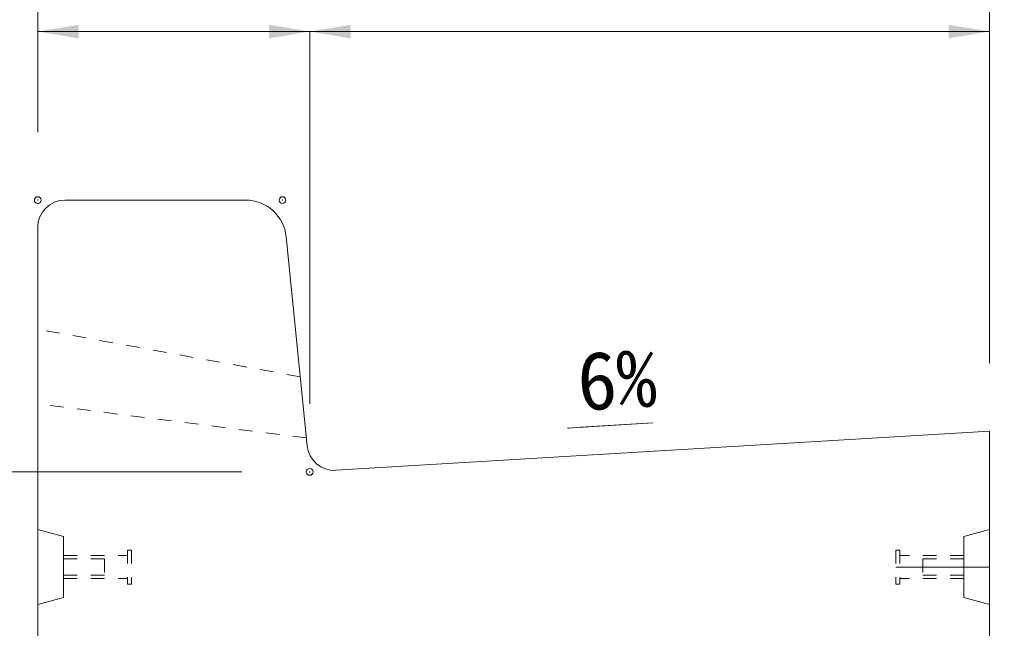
# Model space of a CAD drawing. Units: millimetres at full size. Extents: x 10958 to 21458, y 2125 to 9550.
# Drawn here: x 14046 to 14759, y 6977 to 7425 of the extents above; entities that cross this region are included whole.
import ezdxf
from ezdxf.enums import TextEntityAlignment as Align

# ---------------------------------------------------------------- set-up
doc = ezdxf.new("R2010")
doc.units = ezdxf.units.MM
doc.header["$LTSCALE"] = 10
doc.header["$PDMODE"] = 32
doc.header["$PDSIZE"] = 5
doc.linetypes.add('USER1', pattern=[2, 1, -1])
for name, color, linetype, lineweight in [('側溝', 2, 'Continuous', 20), ('寸法線', 7, 'Continuous', 13), ('引出線', 4, 'Continuous', 13), ('補助線', 8, 'Continuous', 20), ('部品', 3, 'USER1', 5)]:
    doc.layers.add(name, color=color, linetype=linetype, lineweight=lineweight)
doc.styles.add('ＭＳ ゴシック', font='')
doc.styles.get('ＭＳ ゴシック').set_extended_font_data('MS Gothic')

# ---------------------------------------------------------------- blocks, each defined once
blk = doc.blocks.new('filled_arrow')
at = {"color": 0, "linetype": 'Continuous', "lineweight": -2}
blk.add_solid([(7.5, 1.25), (0, 0), (7.5, -1.25)], dxfattribs=at)
blk = doc.blocks.new('open_arrow')
at = {"color": 0, "linetype": 'Continuous', "lineweight": -2}
blk.add_lwpolyline([(7.5, 1.25), (0, 0), (7.5, -1.25)], dxfattribs=at)

msp = doc.modelspace()

# ---------------------------------------------------------------- linework, layer by layer
at = {"layer": '側溝'}
for p, q in [((14212.24, 7291.82), (14079.39, 7291.82)), ((14059.39, 6921.82), (14059.39, 7271.82)), ((14242.09, 7264.8), (14257.47, 7110.94)), ((14759.39, 7121.82), (14278.57, 7092.97)), ((14759.39, 6921.82), (14759.39, 7121.82))]:
    msp.add_line(p, q, dxfattribs=at)
at = {"layer": '側溝', "linetype": 'USER1', "lineweight": 9}
for p, q in [((14252.39, 7161.82), (14059.39, 7196.82)), ((14256.89, 7116.82), (14059.39, 7141.82))]:
    msp.add_line(p, q, dxfattribs=at)
at = {"layer": '側溝', "lineweight": 9}
for p, q in [((14059.39, 7049.32), (14078.39, 7044.32)), ((14078.39, 7044.32), (14078.39, 6999.32)), ((14759.39, 7049.32), (14740.39, 7044.32)), ((14740.39, 7044.32), (14740.39, 6999.32)), ((14078.39, 6999.32), (14059.39, 6994.32)), ((14740.39, 6999.32), (14759.39, 6994.32))]:
    msp.add_line(p, q, dxfattribs=at)
at = {"layer": '側溝'}
for centre, radius, start, end in [((14079.39, 7271.82), 20, 90, 180), ((14212.24, 7261.82), 30, 5.71059, 90), ((14277.38, 7112.93), 20, 185.71059, 273.43363)]:
    msp.add_arc(centre, radius, start, end, dxfattribs=at)
at = {"layer": '寸法線'}
for p, q in [((14059.39, 7341.82), (14059.39, 7520.81)), ((14759.39, 7171.82), (14759.39, 7520.81)), ((14259.39, 7415.81), (14059.39, 7415.81)), ((14059.39, 7341.82), (14059.39, 7415.81)), ((14759.39, 7415.81), (14259.39, 7415.81)), ((14259.39, 7141.82), (14259.39, 7415.81)), ((14259.39, 7141.82), (14259.39, 7415.81)), ((14759.39, 7171.82), (14759.39, 7415.81)), ((14209.39, 7091.82), (13867.2, 7091.82)), ((14209.39, 7091.82), (13867.2, 7091.82))]:
    msp.add_line(p, q, dxfattribs=at)
at = {"layer": '引出線'}
msp.add_lwpolyline([(14449.05, 7124.08), (14511.61, 7127.95), (14458.26, 7124.65)], dxfattribs=at)
at = {"layer": '補助線', "color": 1}
msp.add_line((14759.39, 7021.82), (14690.39, 7021.82), dxfattribs=at)
at = {"layer": '補助線'}
for p in [(14059.39, 7291.82), (14239.39, 7291.82), (14259.39, 7091.82)]:
    msp.add_point(p, dxfattribs=at)
at = {"layer": '部品'}
for p, q in [((14078.39, 7030.32), (14125.39, 7030.32)), ((14125.39, 7034.32), (14128.39, 7034.32)), ((14125.39, 7034.32), (14125.39, 7009.32)), ((14128.39, 7034.32), (14128.39, 7009.32)), ((14693.39, 7034.32), (14690.39, 7034.32)), ((14690.39, 7034.32), (14690.39, 7009.32)), ((14693.39, 7034.32), (14693.39, 7009.32)), ((14740.39, 7030.32), (14693.39, 7030.32)), ((14078.39, 7027.82), (14108.39, 7027.82)), ((14108.39, 7027.82), (14108.39, 7015.82)), ((14710.39, 7027.82), (14710.39, 7015.82)), ((14740.39, 7027.82), (14710.39, 7027.82)), ((14078.39, 7015.82), (14108.39, 7015.82)), ((14740.39, 7015.82), (14710.39, 7015.82)), ((14078.39, 7013.32), (14125.39, 7013.32)), ((14125.39, 7009.32), (14128.39, 7009.32)), ((14693.39, 7009.32), (14690.39, 7009.32)), ((14740.39, 7013.32), (14693.39, 7013.32))]:
    msp.add_line(p, q, dxfattribs=at)

# ---------------------------------------------------------------- block references
at = {"layer": '寸法線', "xscale": 4, "yscale": 4}
for p in [(14059.39, 7415.81), (14259.39, 7415.81)]:
    msp.add_blockref('filled_arrow', p, dxfattribs=at)
at = {"layer": '寸法線', "xscale": 4, "yscale": 4, "rotation": 180}
for p in [(14259.39, 7415.81), (14759.39, 7415.81)]:
    msp.add_blockref('filled_arrow', p, dxfattribs=at)
at = {"layer": '引出線', "xscale": 0.133, "yscale": 0.133, "rotation": 3.5}
msp.add_blockref('open_arrow', (14449.05, 7124.08), dxfattribs=at)

# ---------------------------------------------------------------- texts
at = {"layer": '引出線', "style": 'ＭＳ ゴシック'}
msp.add_text('6%', height=42.72, rotation=3.54, dxfattribs=at).set_placement((14454.87, 7179.46), align=Align.TOP_LEFT)

doc.saveas('drawing.dxf')
